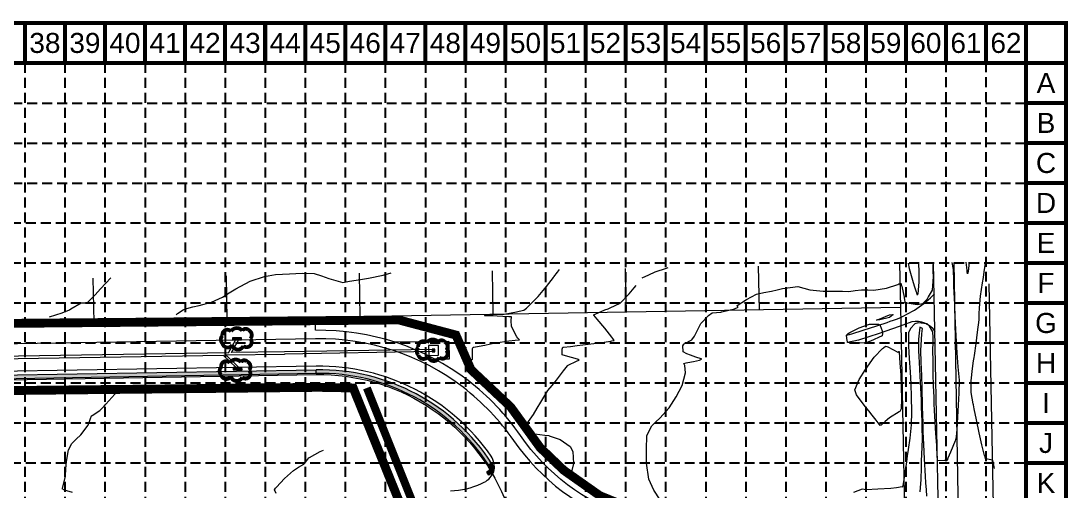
# Model space of a CAD drawing. Header units: inches. Extents: x 5793 to 8686, y 17256 to 19065.
# Drawn here: x 7506 to 8686, y 18535 to 19065 of the extents above; entities that cross this region are included whole.
import ezdxf
from ezdxf.enums import TextEntityAlignment as Align

# ---------------------------------------------------------------- set-up
doc = ezdxf.new("R2010")
doc.units = ezdxf.units.IN
doc.header["$MEASUREMENT"] = 0
for name, pattern in [('DASHED', [0.75, 0.5, -0.25]), ('DASHED2', [0.375, 0.25, -0.125]), ('HIDDEN', [0.375, 0.25, -0.125]), ('HIDDEN2', [0.1875, 0.125, -0.0625])]:
    doc.linetypes.add(name, pattern=pattern)
for name, color, linetype in [('1 LIMITS OF DISTURBANCE', 1, 'DASHED'), ('1 SILT FENCE', 200, 'Continuous'), ('BASE', 7, 'Continuous'), ('E-Cont-Inter', 253, 'DASHED2'), ('E-Lots', 253, 'Continuous'), ('E-Pavement', 253, 'Continuous'), ('GRID', 254, 'HIDDEN'), ('LEGEND', 7, 'Continuous'), ('P-drop inlet', 7, 'Continuous'), ('P-INLET-10FT', 7, 'Continuous'), ('P-PAVE', 4, 'Continuous'), ('P-SIDEWALK HATCH', 253, 'Continuous'), ('P-STM PIPE', 7, 'Continuous')]:
    doc.layers.add(name, color=color, linetype=linetype)
for name, color, linetype, lineweight in [('P-BNDRY-LINE', 1, 'Continuous', 80), ('P-DRN ESMT', 3, 'HIDDEN2', 20), ('P-PHASE 1 BNDRY', 7, 'DASHED2', 40), ('P-SIDEWALK', 3, 'Continuous', 0)]:
    doc.layers.add(name, color=color, linetype=linetype, lineweight=lineweight)
doc.styles.get("Standard").update_dxf_attribs({"font": 'ARIAL.TTF'})

msp = doc.modelspace()

# ---------------------------------------------------------------- hatches: boundary and pattern name
at = {"layer": 'P-INLET-10FT', "linetype": 'Continuous', "lineweight": 0}
h = msp.add_hatch(dxfattribs=at)
h.set_pattern_fill('PLAST', color=5, scale=0.99996, angle=0.9766, style=0)
h.set_pattern_definition([(0.97662427, (-2510901.30744, -7064841.41988), (-0.004260950476, 0.249953684512), []), (0.97662427, (-2510901.30798, -7064841.38863), (-0.004260950476, 0.249953684512), []), (0.97662427, (-2510901.3085, -7064841.3574), (-0.004260950476, 0.249953684512), [])])
h.paths.add_polyline_path([(7744.5, 18707.6), (7744.5, 18705.1), (7754.5, 18705.3), (7754.5, 18707.8)])
h = msp.add_hatch(dxfattribs=at)
h.set_pattern_fill('PLAST', color=5, scale=0.99996, angle=0.9766, style=0)
h.set_pattern_definition([(0.97662427, (-2510900.73648, -7064874.91367), (-0.004260950476, 0.249953684512), []), (0.97662427, (-2510900.737, -7064874.88243), (-0.004260950476, 0.249953684512), []), (0.97662427, (-2510900.73754, -7064874.85118), (-0.004260950476, 0.249953684512), [])])
h.paths.add_polyline_path([(7745, 18674.1), (7745.1, 18671.6), (7755.1, 18671.8), (7755, 18674.3)])
at = {"layer": 'P-SIDEWALK HATCH', "linetype": 'Continuous', "lineweight": 0}
for points in [[(7838.8, 18667.7, -0.000019), (7838.8, 18667.7), (7838.7, 18671.7), (7447.4, 18665), (7447.5, 18661)], [(8032.8, 18564.4), (8036.1, 18566.5, 0.258893), (7838.7, 18671.7), (7838.8, 18667.7, -0.258801)], [(8039.3, 18562.9), (8038.3, 18563.1), (8036.6, 18565.8, 0.000868), (8036.1, 18566.5), (8032.8, 18564.4), (8033.7, 18562.8, -0.414214), (8032.5, 18557.3), (8031, 18556.3), (8033.1, 18552.9), (8036.5, 18555.1), (8037.6, 18554.8, 0.105428)]]:
    msp.add_hatch(color=7, dxfattribs=at).paths.add_polyline_path(points)

# ---------------------------------------------------------------- linework, layer by layer
at = {"layer": '1 LIMITS OF DISTURBANCE', "ltscale": 60, "const_width": 10}
msp.add_lwpolyline([(7457.7, 18647.9), (7841.3, 18651.9), (7880.4, 18651.2), (8009.8, 18331.5), (8112.8, 18263.3), (8213.9, 18229.4), (8343.8, 18226.6), (8345.8, 18302.5), (8513.7, 18303.8), (8514.2, 18454.2), (8361.2, 18450.2, -0.194961), (8256.3, 18489.7), (8158.3, 18529.7), (8117.7, 18558.3), (8091.1, 18583.8), (8057.9, 18629.7), (8013.2, 18671.8), (7996.1, 18710.9), (7931.8, 18727.9), (6121.1, 18712)], format="xyb", dxfattribs=at)
at = {"layer": '1 SILT FENCE', "ltscale": 500, "const_width": 9}
msp.add_lwpolyline([(8019.4, 18341.8), (7895.8, 18651.2)], dxfattribs=at)
at = {"layer": 'BASE', "color": 9}
msp.add_line((8638.6, 19017.9), (8638.6, 17303.1), dxfattribs=at)
at = {"layer": 'BASE', "const_width": 4.51}
for points in [[(5795.7, 17258), (8683.7, 17258), (8683.7, 19063), (5795.7, 19063)], [(5840.8, 17303.1), (8638.6, 17303.1), (8638.6, 19017.9), (5840.8, 19017.9)]]:
    msp.add_lwpolyline(points, close=True, dxfattribs=at)
for points in [[(7510.4, 19017.9), (7510.4, 19063)], [(7555.6, 19017.9), (7555.6, 19063)], [(7600.7, 19017.9), (7600.7, 19063)], [(7645.8, 19017.9), (7645.8, 19063)], [(7690.9, 19017.9), (7690.9, 19063)], [(7736.1, 19017.9), (7736.1, 19063)], [(7781.2, 19017.9), (7781.2, 19063)], [(7826.3, 19017.9), (7826.3, 19063)], [(7871.4, 19017.9), (7871.4, 19063)], [(7916.6, 19017.9), (7916.6, 19063)], [(7961.7, 19017.9), (7961.7, 19063)], [(8006.8, 19017.9), (8006.8, 19063)], [(8051.9, 19017.9), (8051.9, 19063)], [(8097.1, 19017.9), (8097.1, 19063)], [(8142.2, 19017.9), (8142.2, 19063)], [(8187.3, 19017.9), (8187.3, 19063)], [(8232.4, 19017.9), (8232.4, 19063)], [(8277.6, 19017.9), (8277.6, 19063)], [(8322.7, 19017.9), (8322.7, 19063)], [(8367.8, 19017.9), (8367.8, 19063)], [(8412.9, 19017.9), (8412.9, 19063)], [(8458.1, 19017.9), (8458.1, 19063)], [(8503.2, 19017.9), (8503.2, 19063)], [(8548.3, 19017.9), (8548.3, 19063)], [(8593.4, 19017.9), (8593.4, 19063)], [(8638.6, 19017.9), (8638.6, 19063)], [(8683.7, 19017.9), (8683.7, 19063)], [(8683.7, 19017.9), (8638.6, 19017.9)], [(8683.7, 18972.7), (8638.6, 18972.7)], [(8683.7, 18927.6), (8638.6, 18927.6)], [(8683.7, 18882.5), (8638.6, 18882.5)], [(8683.7, 18837.4), (8638.6, 18837.4)], [(8683.7, 18792.2), (8638.6, 18792.2)], [(8683.7, 18747.1), (8638.6, 18747.1)], [(8683.7, 18702), (8638.6, 18702)], [(8683.7, 18656.9), (8638.6, 18656.9)], [(8683.7, 18611.7), (8638.6, 18611.7)], [(8683.7, 18566.6), (8638.6, 18566.6)]]:
    msp.add_lwpolyline(points, dxfattribs=at)
at = {"layer": 'E-Cont-Inter', "color": 35, "linetype": 'Continuous', "lineweight": 0}
for points in [[(8205.9, 18775.5, 554), (8205.9, 18775.5, 554), (8205.9, 18775.5, 554), (8213.4, 18778.7, 554), (8220.8, 18782, 554), (8233.5, 18786.3, 554), (8235.2, 18786.9, 554)], [(8226.4, 18524.9, 556), (8219.1, 18536, 556), (8213.6, 18548.2, 556), (8210.9, 18566.2, 556), (8210.8, 18581.7, 556), (8211.2, 18597.4, 556), (8216.8, 18608.6, 556), (8221.5, 18612.8, 556), (8226.1, 18617, 556), (8236.3, 18628.6, 556), (8244.3, 18641.3, 556), (8251, 18654.1, 556), (8255, 18668.1, 556), (8254.1, 18676.4, 556), (8253, 18678.8, 556), (8255.6, 18679.4, 556), (8257.4, 18679.8, 556), (8264, 18681.2, 556), (8270.5, 18682.6, 556), (8272.8, 18683.6, 556), (8272.7, 18683.9, 556), (8272.4, 18683.9, 556), (8266.5, 18686, 556), (8260.5, 18688, 556), (8256.2, 18689.6, 556), (8252.1, 18691.8, 556), (8252.1, 18692.4, 556), (8251.9, 18698.8, 556), (8252.8, 18700.6, 556), (8253.4, 18700.9, 556), (8261.9, 18705.5, 556), (8265.1, 18709.6, 556), (8266, 18711.9, 556), (8272.3, 18724, 556), (8280.9, 18733, 556), (8284.9, 18736, 556), (8285, 18736, 556), (8294.5, 18736.6, 556), (8295.3, 18736.9, 556), (8295.8, 18737.1, 556), (8310, 18740.6, 556), (8314.1, 18742.2, 556), (8313.7, 18742.5, 556), (8313, 18744.1, 556), (8323.6, 18750.9, 556), (8334.9, 18756.9, 556), (8343.3, 18758.7, 556), (8351.8, 18760.5, 556), (8358, 18762, 556), (8364.3, 18763.4, 556), (8381.4, 18765.6, 556), (8388.1, 18763.8, 556), (8394.9, 18761.9, 556), (8409.8, 18760.2, 556), (8417.3, 18760.3, 556), (8424.7, 18760.5, 556), (8431.8, 18760.3, 556), (8438.8, 18760.1, 556), (8446, 18761, 556), (8453.2, 18762, 556), (8460.2, 18761.7, 556), (8467.1, 18761.4, 556), (8481.4, 18763.6, 556), (8494.3, 18768, 556), (8495.4, 18768.5, 556), (8497.4, 18769.4, 556), (8498, 18767.4, 556), (8498.5, 18766.1, 556), (8501.3, 18753.7, 556), (8501.7, 18750.2, 556), (8502.3, 18747.4, 556), (8502.5, 18747.5, 556), (8509.2, 18746.3, 556), (8516, 18745.2, 556), (8522.3, 18746.3, 556), (8527.1, 18751.2, 556), (8528.3, 18753.5, 556), (8528.5, 18754, 556), (8533.3, 18761.4, 556), (8534.2, 18776.5, 556), (8534.1, 18782.8, 556), (8534.1, 18789.2, 556), (8534.2, 18792.3, 556)], [(8555, 18792.7, 556), (8555.1, 18792.6, 556), (8556.3, 18785, 556), (8556.3, 18785, 556), (8556.7, 18772.3, 556), (8557, 18765.7, 556), (8557.3, 18759, 556), (8557.6, 18752.1, 556), (8557.9, 18745.3, 556), (8558.1, 18738.7, 556), (8558.4, 18732.1, 556), (8559.1, 18716.7, 556), (8559.6, 18710.2, 556), (8560, 18703.6, 556), (8560.3, 18697.3, 556), (8560.6, 18691, 556), (8561.9, 18674.9, 556), (8562.5, 18667.5, 556), (8563.1, 18660, 556), (8563, 18645.2, 556), (8562.2, 18631.8, 556), (8561.8, 18625, 556), (8561.4, 18618.2, 556), (8561, 18611.3, 556), (8560.5, 18604.4, 556), (8560, 18596.1, 556), (8559.1, 18592.9, 556), (8558.6, 18591.6, 556), (8556, 18585.2, 556), (8553.4, 18578.8, 556), (8550.6, 18571.9, 556), (8549.6, 18569.5, 556), (8547.9, 18569.4, 556), (8546.7, 18569.4, 556), (8539, 18569.1, 556), (8538.7, 18571.5, 556), (8538.6, 18573.3, 556), (8537.9, 18586.5, 556), (8537.1, 18599.8, 556), (8536.7, 18606.3, 556), (8536.3, 18612.8, 556), (8535.9, 18619.2, 556), (8535.6, 18625.7, 556), (8535.2, 18633.2, 556), (8534.9, 18640.7, 556), (8534.3, 18653.6, 556), (8534, 18667, 556), (8533.9, 18673.7, 556), (8533.8, 18680.4, 556), (8533.7, 18694.9, 556), (8533.8, 18701.5, 556), (8533.9, 18708, 556), (8533.5, 18714.6, 556), (8529.9, 18720.9, 556), (8526.7, 18723.6, 556), (8517.2, 18724.8, 556), (8513.2, 18723.6, 556), (8508.5, 18718.3, 556), (8506.1, 18713.3, 556), (8506, 18698.4, 556), (8506.5, 18691.5, 556), (8507, 18684.6, 556), (8508, 18669.3, 556), (8508.7, 18655.5, 556), (8509.3, 18641.2, 556), (8509.6, 18624.1, 556), (8509.2, 18609.7, 556), (8507.6, 18594.4, 556), (8505.8, 18581.6, 556), (8504.8, 18574.7, 556), (8503.8, 18567.7, 556), (8502.7, 18560, 556), (8501.6, 18552.3, 556), (8499.9, 18541, 556), (8499.2, 18539.3, 556), (8498.9, 18539.5, 556), (8492.7, 18538.7, 556), (8486.4, 18537.9, 556), (8471.7, 18537, 556), (8458.6, 18536.4, 556), (8454, 18536.9, 556), (8444.1, 18533.4, 556)], [(8505.8, 18791.8, 554), (8506.8, 18786.1, 554), (8510.5, 18772.8, 554), (8512.6, 18766.3, 554), (8514.6, 18759.8, 554), (8515.5, 18756.7, 554), (8515.6, 18756.6, 554), (8515.6, 18756.6, 554), (8516.6, 18756.7, 554), (8516.8, 18757.1, 554), (8516.9, 18757.3, 554), (8518.3, 18770.5, 554), (8518.1, 18783.4, 554), (8517.7, 18790.6, 554), (8517.7, 18792, 554)], [(8574.2, 18793.1, 554), (8574, 18789.2, 554), (8573.2, 18782.7, 554), (8572.8, 18779.8, 554), (8572.4, 18782.3, 554), (8572.2, 18784.1, 554), (8571.2, 18793, 554)], [(8603.1, 18560.5, 556), (8602.4, 18564, 556), (8601.1, 18569.3, 556), (8600.8, 18569.6, 556), (8600.7, 18569.7, 556), (8595, 18570.8, 556), (8593, 18571.2, 556), (8592.4, 18573.4, 556), (8591.9, 18575, 556), (8590.3, 18581.1, 556), (8588.8, 18587.2, 556), (8585.6, 18600.6, 556), (8582.6, 18615.1, 556), (8580.2, 18627.8, 556), (8579.4, 18632, 556), (8579.1, 18633.2, 556), (8576.6, 18646.2, 556), (8576.9, 18659.1, 556), (8578.4, 18673, 556), (8579.3, 18681.9, 556), (8580, 18685.7, 556), (8580.4, 18687.9, 556), (8582.5, 18701.5, 556), (8584, 18714.3, 556), (8585.6, 18728.1, 556), (8585.9, 18734.8, 556), (8586.2, 18741.6, 556), (8587.2, 18754.8, 556), (8588.5, 18762.2, 556), (8589.7, 18769.6, 556), (8590.5, 18775.9, 556), (8591.3, 18782.3, 556), (8592.8, 18792, 556), (8593, 18792.9, 556)], [(7538, 18731.6, 546), (7552.3, 18735.9, 546), (7560.7, 18739.3, 546), (7562.4, 18740.6, 546), (7573.8, 18747.1, 546), (7580.7, 18747.4, 546), (7589.8, 18756.2, 546), (7595.6, 18762.9, 546), (7601.5, 18769.5, 546), (7607.4, 18775.5, 546)], [(7681, 18733.8, 548), (7682.5, 18735, 548), (7688.9, 18739.4, 548), (7691.6, 18740.5, 548), (7693, 18740.8, 548), (7699.8, 18742.6, 548), (7706.7, 18744.3, 548), (7720.6, 18748.1, 548), (7733, 18753.7, 548), (7740.5, 18758.4, 548), (7748.1, 18763, 548), (7764.4, 18771.5, 548), (7780.3, 18777, 548), (7792.7, 18779.3, 548), (7800.6, 18779.7, 548), (7808.5, 18780, 548), (7815.6, 18780.4, 548), (7822.8, 18780.7, 548), (7836.4, 18780.3, 548), (7844.7, 18777.5, 548), (7853, 18774.6, 548), (7868.8, 18770.3, 548), (7876.2, 18771.6, 548), (7883.6, 18772.9, 548), (7890.7, 18774, 548), (7897.8, 18775.1, 548), (7914.2, 18778.4, 548), (7923.3, 18781.2, 548)], [(8008.1, 18677.9, 552), (8013, 18682.6, 552), (8014.7, 18683.6, 552), (8014.8, 18683.7, 552), (8015, 18687.5, 552), (8014.9, 18688.9, 552), (8014.9, 18689.4, 552), (8014.8, 18695.8, 552), (8015.7, 18697.2, 552), (8016.3, 18697.3, 552), (8022.5, 18698.4, 552), (8028.6, 18699.6, 552), (8035, 18700.8, 552), (8041.3, 18702, 552), (8055.6, 18704.5, 552), (8063, 18705, 552), (8067.7, 18705.3, 552), (8066, 18707.4, 552), (8064.8, 18708.9, 552), (8058.9, 18720.6, 552), (8058.4, 18727.4, 552), (8058.7, 18731.3, 552), (8056.9, 18731.3, 552), (8055.7, 18731.4, 552), (8049.2, 18731.7, 552), (8042.8, 18732, 552), (8029.6, 18732.7, 552), (8028.3, 18732.9, 552), (8028.9, 18733, 552), (8038.1, 18734, 552), (8044.4, 18734.3, 552), (8050.7, 18734.6, 552), (8064.4, 18737.1, 552), (8067.3, 18737.7, 552), (8072.8, 18738.9, 552), (8075.5, 18741.3, 552), (8077.4, 18743, 552), (8089, 18754.5, 552), (8098.3, 18765.8, 552), (8100.9, 18769, 552), (8106.1, 18775.9, 552), (8106.5, 18776.4, 552), (8110.6, 18781.8, 552), (8112.8, 18784.7, 552)], [(8073.8, 18607.7, 554), (8074.2, 18608.1, 554), (8083.5, 18621.4, 554), (8087.6, 18628.4, 554), (8091.7, 18635.3, 554), (8099.7, 18648.2, 554), (8104.6, 18654.1, 554), (8109.5, 18660, 554), (8117.5, 18670.4, 554), (8118.9, 18672.4, 554), (8121.7, 18676.3, 554), (8121.9, 18676.4, 554), (8132.8, 18681.7, 554), (8135, 18682.7, 554), (8134, 18683.3, 554), (8133.2, 18683.7, 554), (8119.6, 18687.6, 554), (8116, 18688.4, 554), (8116, 18688.7, 554), (8116, 18695.1, 554), (8116.8, 18697.1, 554), (8117.4, 18697.2, 554), (8125.1, 18698.1, 554), (8132.7, 18699.1, 554), (8139, 18699.9, 554), (8145.2, 18700.7, 554), (8151.6, 18701.4, 554), (8158, 18702.2, 554), (8170.7, 18704.1, 554), (8171.9, 18704.4, 554), (8174.3, 18704.8, 554), (8172.8, 18706.9, 554), (8171.8, 18708.4, 554), (8164.1, 18718.7, 554), (8155.4, 18728.7, 554), (8153.3, 18731.1, 554), (8151.4, 18733.3, 554), (8151.4, 18733.3, 554), (8151.3, 18733.6, 554), (8152.4, 18734.1, 554), (8153.1, 18734.5, 554), (8163.8, 18739.4, 554), (8167.6, 18740.6, 554), (8169.8, 18741.4, 554), (8181.4, 18746.7, 554), (8191.3, 18757.4, 554), (8197.1, 18764.3, 554), (8199.4, 18766.8, 554)], [(8526.7, 18529, 554), (8526.3, 18536.4, 554), (8525.8, 18544, 554), (8525.3, 18551.6, 554), (8524.2, 18571.1, 554), (8523.3, 18587.3, 554), (8522.7, 18601.8, 554), (8522.5, 18611.5, 554), (8522.2, 18621.2, 554), (8522, 18629.4, 554), (8521.8, 18637.6, 554), (8521.6, 18644.7, 554), (8521.4, 18651.8, 554), (8521, 18665.1, 554), (8520.5, 18680.1, 554), (8520.1, 18693.3, 554), (8520.8, 18705.8, 554), (8521.3, 18712.1, 554), (8521.8, 18718.4, 554), (8519.1, 18719.7, 554), (8517.4, 18706.4, 554), (8517.3, 18693.2, 554), (8517.7, 18686.6, 554), (8518.1, 18679.9, 554), (8518.5, 18672.3, 554), (8519, 18664.6, 554), (8519.4, 18657.8, 554), (8519.8, 18651, 554), (8520.4, 18637.9, 554), (8520.6, 18629.6, 554), (8520.8, 18621.3, 554), (8521, 18614.2, 554), (8521.1, 18607.2, 554), (8521.4, 18593.3, 554), (8521, 18584.8, 554), (8520.7, 18576.2, 554), (8520.5, 18568.8, 554), (8520.3, 18561.4, 554), (8519.9, 18547.8, 554), (8518.8, 18533.9, 554)], [(7564.2, 18533.4, 548), (7555, 18535.9, 548), (7552.5, 18537.4, 548), (7552.8, 18537.8, 548), (7556.3, 18551.7, 548), (7556.7, 18559.9, 548), (7557.2, 18568.2, 548), (7559.6, 18581.3, 548), (7563.2, 18588.5, 548), (7568.4, 18593.5, 548), (7573.5, 18598.5, 548), (7581.9, 18609.4, 548), (7584.2, 18616.9, 548), (7585.6, 18619.9, 548), (7586.3, 18620, 548), (7595, 18625.6, 548), (7599.7, 18630.8, 548), (7601.7, 18633, 548), (7611.8, 18644.2, 548), (7613.8, 18646, 548)], [(8080.6, 18598.3, 556), (8085.1, 18599.3, 556), (8096.3, 18598, 556), (8100.8, 18597.4, 556), (8101.4, 18597.3, 556), (8113.8, 18593.1, 556), (8125, 18585.1, 556), (8127.9, 18579.4, 556), (8128.8, 18566.1, 556), (8125.8, 18553.7, 556), (8125.4, 18552.9, 556)], [(7793.7, 18532, 552), (7791.7, 18536.1, 552), (7793, 18538, 552), (7793.9, 18539.3, 552), (7802.9, 18549.1, 552), (7813, 18558.2, 552), (7818.8, 18561.8, 552), (7824.7, 18565.4, 552), (7828.2, 18569.5, 552), (7830.5, 18572.4, 552), (7831, 18572.8, 552), (7843.1, 18579.4, 552), (7846.8, 18581.1, 552)]]:
    msp.add_polyline3d(points, dxfattribs=at)
for points in [[(8469.9, 18727.5, 558), (8471.7, 18728.3, 558), (8472.9, 18728.8, 558), (8484.7, 18733.7, 558), (8488.2, 18734.2, 558), (8488.8, 18733.8, 558), (8488.6, 18733.6, 558), (8484.8, 18730.5, 558), (8473.8, 18728, 558), (8469.9, 18727.5, 558), (8469.9, 18727.5, 558)], [(8474.1, 18722.5, 558), (8474.3, 18722.1, 558), (8474.4, 18721.7, 558), (8476.4, 18715.6, 558), (8477, 18713.1, 558), (8477, 18712.5, 558), (8476.3, 18709.9, 558), (8463.5, 18704.1, 558), (8456.9, 18701.7, 558), (8442.8, 18702.1, 558), (8437.4, 18702.3, 558), (8437.3, 18703.5, 558), (8437.1, 18704.3, 558), (8436.2, 18710.6, 558), (8437.9, 18712.4, 558), (8439.2, 18713.2, 558), (8450.4, 18719, 558), (8462.3, 18723.3, 558), (8472.2, 18723.2, 558), (8474.1, 18722.5, 558), (8474.1, 18722.5, 558)], [(8474.9, 18609.2, 558), (8474.4, 18609.1, 558), (8474.1, 18609, 558), (8469.7, 18614.7, 558), (8465.2, 18620.4, 558), (8461.3, 18625.4, 558), (8457.3, 18630.4, 558), (8447.5, 18643.3, 558), (8445.6, 18649, 558), (8450.5, 18660.7, 558), (8457.7, 18672.1, 558), (8467.3, 18685.8, 558), (8477, 18695.7, 558), (8478.1, 18696.6, 558), (8480.3, 18698.4, 558), (8481.8, 18697.8, 558), (8482.9, 18697.4, 558), (8488.5, 18694.5, 558), (8494.1, 18691.6, 558), (8495.3, 18692.3, 558), (8495.5, 18692.3, 558), (8495.6, 18691.8, 558), (8496, 18685.4, 558), (8496.5, 18679, 558), (8497.4, 18666.1, 558), (8497.9, 18652.6, 558), (8498.3, 18638.6, 558), (8497.7, 18627.6, 558), (8496.4, 18624.6, 558), (8495.7, 18624.4, 558), (8484.7, 18617.4, 558), (8479.9, 18613.4, 558), (8475.2, 18609.4, 558), (8475, 18609.2, 558), (8474.9, 18609.2, 558), (8474.9, 18609.2, 558)]]:
    msp.add_polyline3d(points, close=True, dxfattribs=at)
at = {"layer": 'E-Lots', "linetype": 'Continuous', "lineweight": 0}
for p, q in [((8188.2, 18736.6), (8187.4, 18786)), ((8338.2, 18739.4), (8337.3, 18788.7)), ((8496.1, 18791.6), (8497.2, 18742.4)), ((7588.4, 18725.4), (7587.5, 18775.1)), ((7588.4, 18725.4), (7587.5, 18775.1)), ((7738.3, 18728.2), (7737.5, 18777.8)), ((7888.3, 18731), (7887.4, 18780.6)), ((8038.3, 18733.8), (8037.4, 18783.3))]:
    msp.add_line(p, q, dxfattribs=at)
msp.add_lwpolyline([(8596.7, 18768.6), (8613.5, 17902.7)], dxfattribs=at)
at = {"layer": 'E-Pavement', "linetype": 'Continuous', "lineweight": 0}
for p, q in [((8544.1, 18288.3), (8534.5, 18792.3)), ((8557.2, 18792.8), (8565.1, 18342.5))]:
    msp.add_line(p, q, dxfattribs=at)
for points, elevation in [([(8436.2, 18710.6, 0.013082), (8492.6, 18728.8, 0.102939), (8535.5, 18757.4, -3.729541)], 558), ([(8536.2, 18714.9, 0.293268), (8509.9, 18725.9), (8499.7, 18722), (8495.5, 18720.4), (8473.2, 18712.8)], 556.3)]:
    msp.add_lwpolyline(points, format="xyb", dxfattribs=dict(at, elevation=elevation))
at = {"layer": 'E-Pavement', "linetype": 'Continuous', "lineweight": 0, "elevation": 556.3}
msp.add_lwpolyline([(8473.2, 18712.8), (8449.7, 18705.2), (8437.4, 18702.3)], dxfattribs=at)
at = {"layer": 'GRID', "color": 252, "linetype": 'HIDDEN', "ltscale": 45}
for p, q in [((7510.4, 19017.9), (7510.4, 17438.3)), ((7555.6, 19017.9), (7555.6, 17438.3)), ((7600.7, 19017.9), (7600.7, 17438.3)), ((7645.8, 19017.9), (7645.8, 17438.3)), ((7690.9, 19017.9), (7690.9, 17438.3)), ((7736.1, 19017.9), (7736.1, 17438.3)), ((7781.2, 19017.9), (7781.2, 17438.3)), ((7826.3, 19017.9), (7826.3, 17438.3)), ((7871.4, 19017.9), (7871.4, 17438.3)), ((7916.6, 19017.9), (7916.6, 17438.3)), ((7961.7, 19017.9), (7961.7, 17438.3)), ((8006.8, 19017.9), (8006.8, 17438.3)), ((8051.9, 19017.9), (8051.9, 17438.3)), ((8097.1, 19017.9), (8097.1, 17438.3)), ((8142.2, 19017.9), (8142.2, 17438.3)), ((8187.3, 19017.9), (8187.3, 17438.3)), ((8232.4, 19017.9), (8232.4, 17438.3)), ((8277.6, 19017.9), (8277.6, 17438.3)), ((8322.7, 19017.9), (8322.7, 17438.3)), ((8367.8, 19017.9), (8367.8, 17438.3)), ((8412.9, 19017.9), (8412.9, 17438.3)), ((8458.1, 19017.9), (8458.1, 17438.3)), ((8503.2, 19017.9), (8503.2, 17438.3)), ((8548.2, 19018.6), (8548.2, 17438.3)), ((8593.4, 19018.6), (8593.4, 17438.3)), ((5842.5, 18972.6), (8640.2, 18972.6)), ((5842.5, 18927.5), (8640.2, 18927.5)), ((5842.5, 18882.3), (8640.2, 18882.3)), ((5840.8, 18837.4), (8638.6, 18837.4)), ((5840.8, 18792.2), (8638.6, 18792.2)), ((5840.8, 18747.1), (8638.6, 18747.1)), ((5840.8, 18702), (8638.6, 18702)), ((5840.8, 18656.9), (8638.6, 18656.9)), ((5840.8, 18611.7), (8638.6, 18611.7)), ((5840.8, 18566.6), (8638.6, 18566.6))]:
    msp.add_line(p, q, dxfattribs=at)
at = {"layer": 'LEGEND', "color": 170, "ltscale": 100, "const_width": 4.28}
for points in [[(7742.8, 18715, 0.520567), (7742.8, 18715, 0.765195), (7733.1, 18710.2, 0.417879), (7733.1, 18701.4, 0.6649), (7744.1, 18699.7, 0.744833), (7756.6, 18698.7, 0.975642), (7764.4, 18706.7, 0.520567), (7762.5, 18716.4, 0.520567), (7755.4, 18715.7, 0.540264), (7742.8, 18715)], [(7963.5, 18702.1, 0.520567), (7963.5, 18702.1, 0.765195), (7953.8, 18697.2, 0.417879), (7953.8, 18688.4, 0.6649), (7964.8, 18686.8, 0.744833), (7977.3, 18685.7, 0.975642), (7985.1, 18693.7, 0.520567), (7983.2, 18703.4, 0.520567), (7976.1, 18702.8, 0.540264), (7963.5, 18702.1)], [(7741.4, 18679.5, 0.520567), (7741.4, 18679.5, 0.765195), (7731.7, 18674.7, 0.417879), (7731.6, 18665.9, 0.6649), (7742.7, 18664.2, 0.744833), (7755.2, 18663.2, 0.975642), (7763, 18671.2, 0.520567), (7761, 18680.9, 0.520567), (7753.9, 18680.2, 0.540264), (7741.4, 18679.5)]]:
    msp.add_lwpolyline(points, format="xyb", close=True, dxfattribs=at)
at = {"layer": 'P-BNDRY-LINE', "color": 7, "linetype": 'Continuous', "lineweight": 0}
msp.add_lwpolyline([(5851.9, 18697.3), (8497.2, 18742.4), (8513.5, 17899.7)], dxfattribs=at)
at = {"layer": 'P-DRN ESMT', "color": 7, "linetype": 'Continuous', "lineweight": 0}
for p, q in [((7988.3, 18703.7), (7927.8, 18702.7)), ((7988.3, 18703.7), (7988.7, 18683.7)), ((7988.7, 18683.7), (7972.8, 18683.5))]:
    msp.add_line(p, q, dxfattribs=at)
at = {"layer": 'P-drop inlet', "color": 7, "linetype": 'Continuous', "lineweight": 0}
for points in [[(7965.4, 18698.9), (7965.6, 18687.9), (7976.6, 18688), (7976.4, 18699)], [(7969.5, 18694.9), (7969.5, 18691.9), (7972.5, 18692), (7972.5, 18695), (7969.5, 18694.9)]]:
    msp.add_lwpolyline(points, close=True, dxfattribs=at)
at = {"layer": 'P-INLET-10FT', "color": 5, "linetype": 'Continuous', "lineweight": 0}
for p, q in [((7969.5, 18694.8), (7972.5, 18694.9)), ((7969.5, 18694.7), (7972.5, 18694.8)), ((7969.5, 18694.2), (7972.5, 18694.2)), ((7969.5, 18694.1), (7972.5, 18694.1)), ((7969.5, 18694), (7972.5, 18694)), ((7969.5, 18693.4), (7972.5, 18693.5)), ((7969.5, 18693.3), (7972.5, 18693.4)), ((7969.5, 18693.2), (7972.5, 18693.3)), ((7969.5, 18692.7), (7972.5, 18692.7)), ((7969.5, 18692.6), (7972.5, 18692.6)), ((7969.5, 18692.5), (7972.5, 18692.5)), ((7969.5, 18691.9), (7972.5, 18692))]:
    msp.add_line(p, q, dxfattribs=at)
for points in [[(7744.5, 18707.6), (7744.5, 18705.1), (7754.5, 18705.3), (7754.5, 18707.8), (7744.5, 18707.6)], [(7745, 18674.1), (7745.1, 18671.6), (7755.1, 18671.8), (7755, 18674.3), (7745, 18674.1)]]:
    msp.add_lwpolyline(points, close=True, dxfattribs=at)
at = {"layer": 'P-PAVE', "color": 7, "linetype": 'Continuous', "lineweight": 0}
for p, q in [((7838.1, 18706.7), (6349.3, 18681.3)), ((7838.7, 18675.7), (7357.8, 18667.5)), ((8024.9, 18543.4), (8027.8, 18544.8))]:
    msp.add_line(p, q, dxfattribs=at)
for centre, radius, start, end in [((7842.7, 18441.2), 265.5, 52.5372, 90.9766), ((7842.7, 18441.2), 234.5, 34.5431, 90.9766), ((7842.7, 18441.2), 265.5, 34.5968, 52.5372), ((8267, 18733.9), 250, 214.5968, 251.2593), ((8019.3, 18562.9), 20, 295.1522, 34.5431), ((7988.7, 18620.3), 85, 270.996, 295.1522)]:
    msp.add_arc(centre, radius, start, end, dxfattribs=at)
at = {"layer": 'P-PHASE 1 BNDRY', "linetype": 'Continuous', "lineweight": 0}
for points in [[(8313.6, 18148.1), (8348.2, 18104.2), (8510.7, 18048.5), (8504.4, 18372.6), (8504.4, 18372.6), (8503.1, 18440.1), (8377.5, 18440.3, -0.141574), (8249.3, 18477.6, 0.060154), (8189.7, 18506.2, -0.161349), (8069, 18597.4, 0.07844), (8009.9, 18659.5, 0.169314), (7838, 18716.2), (7837.7, 18731.2), (6306.9, 18705.1, 0.682262)], [(7447.5, 18659.5), (7838.8, 18666.2, -0.298667), (8047.5, 18534.4, 0.106563), (8116.7, 18441.2), (8034.4, 18347.2), (8122.9, 18288.4), (8223.9, 18254.9), (8318, 18251), (8313.6, 18148.1)]]:
    msp.add_lwpolyline(points, format="xyb", dxfattribs=at)
at = {"layer": 'P-SIDEWALK', "color": 7, "linetype": 'Continuous', "lineweight": 0}
for p, q in [((7351.7, 18663.4), (7838.7, 18671.7)), ((7351.8, 18659.4), (7838.8, 18667.7)), ((8032.8, 18564.4), (8033.7, 18562.8)), ((8039.3, 18562.9), (8039.3, 18562.9))]:
    msp.add_line(p, q, dxfattribs=at)
msp.add_lwpolyline([(8039.3, 18562.9, -0.105428), (8037.6, 18554.8), (8036.5, 18555.1), (8033.1, 18552.9), (8031, 18556.3), (8032.5, 18557.3, 0.414214), (8033.7, 18562.8), (8032.8, 18564.4), (8036.2, 18566.5), (8038.3, 18563.1)], format="xyb", close=True, dxfattribs=at)
msp.add_lwpolyline([(8032.8, 18564.4), (8033.7, 18562.8, -0.414214), (8032.5, 18557.3), (8031, 18556.3)], format="xyb", dxfattribs=at)
for radius, start, end in [(230.5, 32.7185, 90.9766), (226.5, 32.9351, 90.9745)]:
    msp.add_arc((7842.7, 18441.2), radius, start, end, dxfattribs=at)
at = {"layer": 'P-SIDEWALK HATCH', "color": 7, "linetype": 'Continuous', "lineweight": 0}
msp.add_line((7838.8, 18667.7), (7838.7, 18671.7), dxfattribs=at)
at = {"layer": 'P-STM PIPE', "color": 5, "linetype": 'Continuous', "lineweight": 0}
for p, q in [((7739.9, 18691), (7747.8, 18705.1)), ((7743.4, 18691.1), (7751.2, 18705.2)), ((7739.9, 18691), (7365.5, 18684.6)), ((7803, 18692.1), (7743.4, 18691.1)), ((7969.5, 18694.7), (7803, 18691.8)), ((7803, 18692.1), (7803, 18691.8)), ((7969.5, 18692.2), (7803.1, 18689.3)), ((7734.4, 18687.9), (7365.5, 18681.6)), ((7748.6, 18674.2), (7734.4, 18687.9)), ((7803.1, 18689.1), (7737.2, 18688)), ((7751.5, 18674.2), (7737.2, 18688)), ((7803.1, 18689.3), (7803.1, 18689.1))]:
    msp.add_line(p, q, dxfattribs=at)

# ---------------------------------------------------------------- texts
at = {"layer": 'BASE'}
for s, height, p in [('38', 22.56, (7533, 19040.4)), ('39', 22.56, (7578.1, 19040.4)), ('40', 22.56, (7623.2, 19040.4)), ('41', 22.56, (7668.4, 19040.4)), ('42', 22.56, (7713.5, 19040.4)), ('43', 22.56, (7758.6, 19040.4)), ('44', 22.56, (7803.7, 19040.4)), ('45', 22.56, (7848.9, 19040.4)), ('46', 22.56, (7894, 19040.4)), ('47', 22.56, (7939.1, 19040.4)), ('48', 22.56, (7984.2, 19040.4)), ('49', 22.56, (8029.4, 19040.4)), ('50', 22.56, (8074.5, 19040.4)), ('51', 22.56, (8119.6, 19040.4)), ('52', 22.56, (8164.7, 19040.4)), ('53', 22.56, (8209.9, 19040.4)), ('54', 22.56, (8255, 19040.4)), ('55', 22.56, (8300.1, 19040.4)), ('56', 22.56, (8345.2, 19040.4)), ('57', 22.56, (8390.4, 19040.4)), ('58', 22.56, (8435.5, 19040.4)), ('59', 22.56, (8480.6, 19040.4)), ('60', 22.56, (8525.7, 19040.4)), ('61', 22.56, (8570.9, 19040.4)), ('62', 22.56, (8616, 19040.4)), ('A', 22.6, (8661.1, 18995.3)), ('B', 22.6, (8661.1, 18950.2)), ('C', 22.6, (8661.1, 18905)), ('D', 22.6, (8661.1, 18859.9)), ('E', 22.6, (8661.1, 18814.8)), ('F', 22.6, (8661.1, 18769.7)), ('G', 22.6, (8661.1, 18724.5)), ('H', 22.6, (8661.1, 18679.4)), ('I', 22.6, (8661.1, 18634.3)), ('J', 22.6, (8661.1, 18589.2)), ('K', 22.6, (8661.1, 18544))]:
    msp.add_text(s, height=height, dxfattribs=at).set_placement(p, align=Align.MIDDLE_CENTER)

doc.saveas('drawing.dxf')
